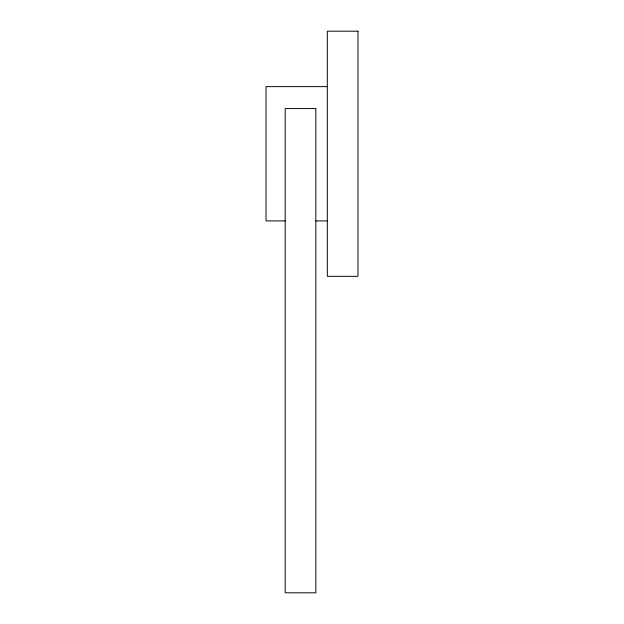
<?xml version="1.0" encoding="UTF-8"?>
<svg xmlns="http://www.w3.org/2000/svg" width="624" height="624" viewBox="0 0 624 624"><rect width="100%" height="100%" fill="white"/><g stroke="black" fill="none" stroke-linecap="round" stroke-linejoin="round"><path stroke-width="0.94" d="M327.319 86.627L266.035 86.627L266.035 220.912L285.191 220.912M315.83 220.912L327.319 220.912M357.965 31.2L327.319 31.2L327.319 276.338L357.965 276.338L357.965 31.2M315.83 108.553L285.191 108.553L285.191 592.8L315.83 592.8L315.83 108.553"/></g></svg>
